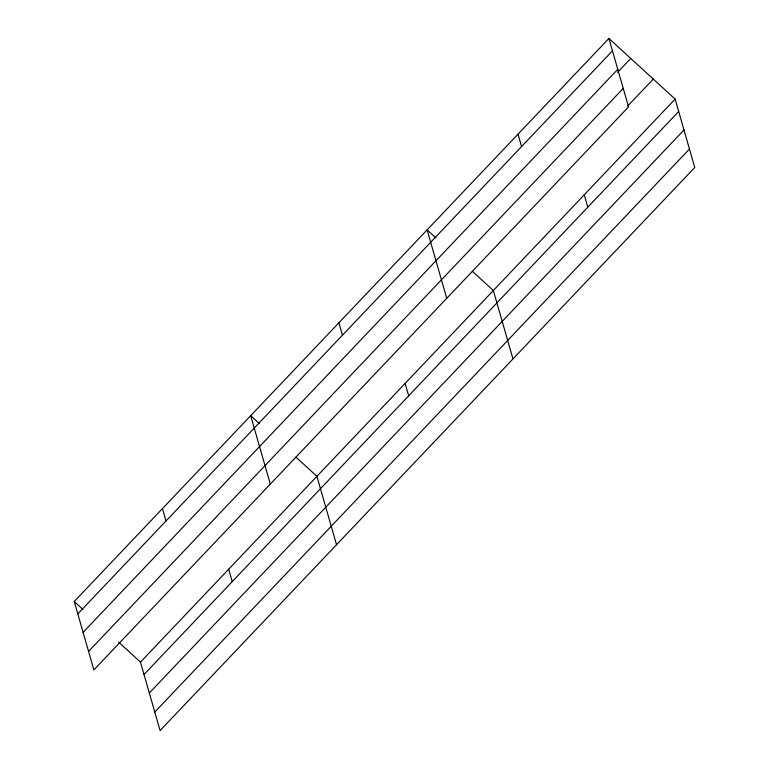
<?xml version="1.0" encoding="UTF-8"?>
<svg xmlns="http://www.w3.org/2000/svg" width="769" height="769" viewBox="0 0 769 769"><rect width="100%" height="100%" fill="white"/><g stroke="black" fill="none" stroke-linecap="round" stroke-linejoin="round"><path stroke-width="1.15" d="M608.913 38.45L628.533 106.881L93.866 669.914L74.247 601.493L608.913 38.45L675.134 99.086L694.753 167.507L160.087 730.55L140.467 662.119L118.618 642.115M77.794 613.893L612.47 50.85M83.1 632.378L617.767 69.335M617.545 72.382L630.763 58.463M88.56 651.43L623.226 88.387M627.667 106.045L653.285 79.072M140.467 662.119L675.134 99.086M144.024 674.519L678.691 111.486M149.321 693.013L683.997 129.971M154.79 712.056L689.457 149.023M435.869 237.89L427.122 229.883L446.741 298.314M472.368 271.303L493.352 290.519L512.971 358.94M259.422 423.69L250.684 415.683L270.303 484.114M295.93 457.113L316.905 476.319L336.534 544.75M74.247 601.493L82.985 609.49M584.238 194.797L587.795 207.197M518.018 134.171L521.574 146.562M405.128 383.414L408.685 395.814M338.898 322.788L342.455 335.188M228.691 569.223L232.248 581.624M162.461 508.588L166.017 520.988"/></g></svg>
